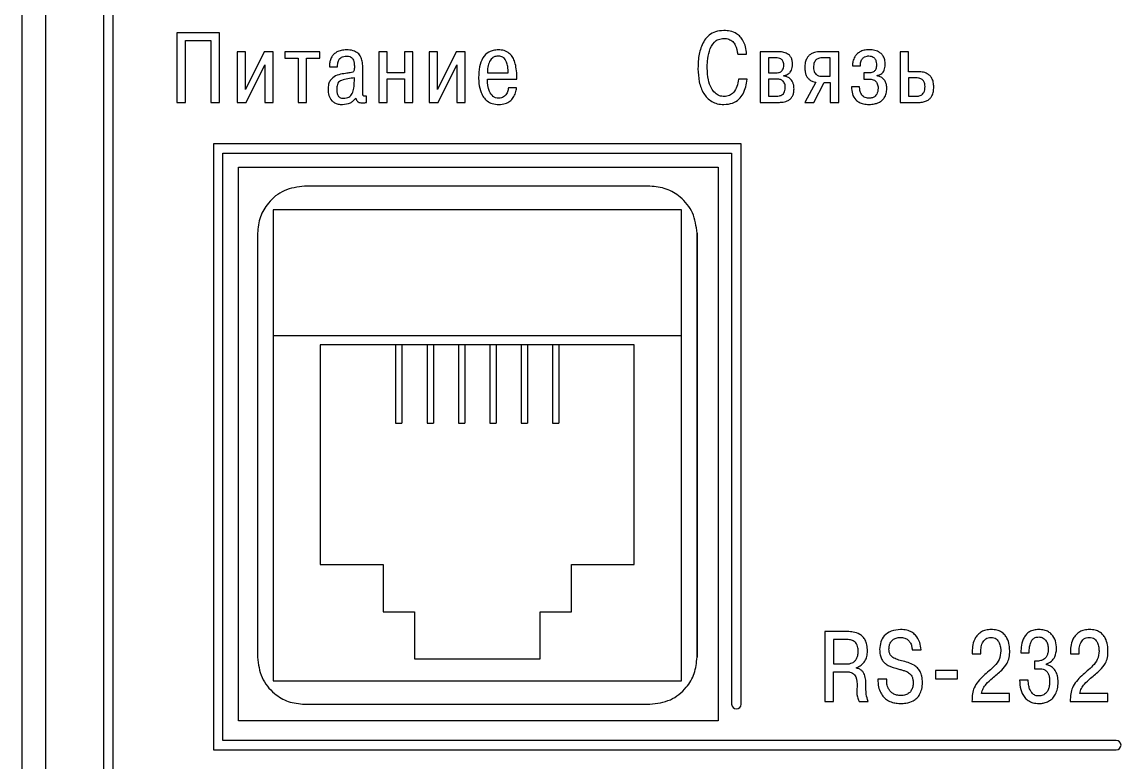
# Model space of a CAD drawing. Header units: millimetres. Extents: x 3520 to 8864, y 403 to 1747.
# Drawn here: x 7130.53 to 7165.53, y 1197.36 to 1220.93 of the extents above; entities that cross this region are included whole.
import ezdxf

# ---------------------------------------------------------------- set-up
doc = ezdxf.new("R2010")
doc.units = ezdxf.units.MM

msp = doc.modelspace()

# ---------------------------------------------------------------- linework, layer by layer
for p, q in [((7130.534, 1228.952, 1518.358), (7130.534, 1185.952, 1518.358)), ((7131.284, 1228.703, 1518.358), (7131.284, 1186.203, 1518.358)), ((7133.134, 1222.603, 1518.358), (7133.134, 1192.308, 1518.358)), ((7133.434, 1192.608, 1518.358), (7133.434, 1222.303, 1518.358)), ((7136.828, 1220.59, 1518.358), (7135.462, 1220.59, 1518.358)), ((7135.462, 1220.59, 1518.358), (7135.462, 1218.367, 1518.358)), ((7136.828, 1218.367, 1518.358), (7136.828, 1220.59, 1518.358)), ((7135.745, 1220.339, 1518.358), (7136.545, 1220.339, 1518.358)), ((7135.745, 1218.367, 1518.358), (7135.745, 1220.339, 1518.358)), ((7136.545, 1220.339, 1518.358), (7136.545, 1218.367, 1518.358)), ((7137.656, 1219.98, 1518.358), (7137.389, 1219.98, 1518.358)), ((7137.389, 1219.98, 1518.358), (7137.389, 1218.367, 1518.358)), ((7137.656, 1218.78, 1518.358), (7137.656, 1219.98, 1518.358)), ((7138.243, 1219.98, 1518.358), (7137.656, 1218.78, 1518.358)), ((7138.532, 1219.98, 1518.358), (7138.243, 1219.98, 1518.358)), ((7138.532, 1218.367, 1518.358), (7138.532, 1219.98, 1518.358)), ((7140.021, 1219.98, 1518.358), (7138.903, 1219.98, 1518.358)), ((7138.903, 1219.98, 1518.358), (7138.903, 1219.783, 1518.358)), ((7138.903, 1219.783, 1518.358), (7139.329, 1219.783, 1518.358)), ((7139.329, 1219.783, 1518.358), (7139.329, 1218.367, 1518.358)), ((7139.596, 1218.367, 1518.358), (7139.596, 1219.783, 1518.358)), ((7139.596, 1219.783, 1518.358), (7140.021, 1219.783, 1518.358)), ((7140.021, 1219.783, 1518.358), (7140.021, 1219.98, 1518.358)), ((7142.163, 1219.98, 1518.358), (7141.897, 1219.98, 1518.358)), ((7141.897, 1219.98, 1518.358), (7141.897, 1218.367, 1518.358)), ((7142.163, 1219.317, 1518.358), (7142.163, 1219.98, 1518.358)), ((7142.983, 1219.98, 1518.358), (7142.716, 1219.98, 1518.358)), ((7142.716, 1219.98, 1518.358), (7142.716, 1219.317, 1518.358)), ((7142.983, 1218.367, 1518.358), (7142.983, 1219.98, 1518.358)), ((7143.77, 1219.98, 1518.358), (7143.503, 1219.98, 1518.358)), ((7143.503, 1219.98, 1518.358), (7143.503, 1218.367, 1518.358)), ((7143.77, 1218.78, 1518.358), (7143.77, 1219.98, 1518.358)), ((7144.357, 1219.98, 1518.358), (7143.77, 1218.78, 1518.358)), ((7144.646, 1219.98, 1518.358), (7144.357, 1219.98, 1518.358)), ((7144.646, 1218.367, 1518.358), (7144.646, 1219.98, 1518.358)), ((7153.327, 1219.907, 1518.358), (7153.61, 1219.907, 1518.358)), ((7154.045, 1219.983, 1518.358), (7154.045, 1218.37, 1518.358)), ((7154.626, 1219.983, 1518.358), (7154.045, 1219.983, 1518.358)), ((7154.546, 1219.786, 1518.358), (7154.311, 1219.786, 1518.358)), ((7154.311, 1219.786, 1518.358), (7154.311, 1219.31, 1518.358)), ((7156.543, 1219.983, 1518.358), (7155.937, 1219.983, 1518.358)), ((7156.276, 1219.786, 1518.358), (7156.029, 1219.786, 1518.358)), ((7156.276, 1219.202, 1518.358), (7156.276, 1219.786, 1518.358)), ((7156.543, 1218.37, 1518.358), (7156.543, 1219.983, 1518.358)), ((7158.504, 1219.983, 1518.358), (7158.504, 1218.37, 1518.358)), ((7158.771, 1219.983, 1518.358), (7158.504, 1219.983, 1518.358)), ((7158.771, 1219.345, 1518.358), (7158.771, 1219.983, 1518.358)), ((7137.678, 1218.367, 1518.358), (7138.265, 1219.567, 1518.358)), ((7138.265, 1219.567, 1518.358), (7138.265, 1218.367, 1518.358)), ((7140.322, 1219.504, 1518.358), (7140.583, 1219.504, 1518.358)), ((7141.386, 1218.723, 1518.358), (7141.386, 1219.501, 1518.358)), ((7143.792, 1218.367, 1518.358), (7144.379, 1219.567, 1518.358)), ((7144.379, 1219.567, 1518.358), (7144.379, 1218.367, 1518.358)), ((7156.981, 1219.539, 1518.358), (7157.238, 1219.539, 1518.358)), ((7141.119, 1219.053, 1518.358), (7141.119, 1219.151, 1518.358)), ((7142.716, 1219.317, 1518.358), (7142.163, 1219.317, 1518.358)), ((7142.163, 1219.12, 1518.358), (7142.716, 1219.12, 1518.358)), ((7142.163, 1218.367, 1518.358), (7142.163, 1219.12, 1518.358)), ((7142.716, 1219.12, 1518.358), (7142.716, 1218.367, 1518.358)), ((7145.354, 1219.307, 1518.358), (7146.017, 1219.307, 1518.358)), ((7145.354, 1219.11, 1518.358), (7146.297, 1219.11, 1518.358)), ((7153.632, 1219.107, 1518.358), (7153.35, 1219.107, 1518.358)), ((7154.311, 1219.31, 1518.358), (7154.537, 1219.31, 1518.358)), ((7154.55, 1219.113, 1518.358), (7154.311, 1219.113, 1518.358)), ((7154.311, 1219.113, 1518.358), (7154.311, 1218.567, 1518.358)), ((7154.8, 1219.209, 1518.358), (7154.8, 1219.228, 1518.358)), ((7156.025, 1219.202, 1518.358), (7156.276, 1219.202, 1518.358)), ((7157.495, 1219.307, 1518.358), (7157.343, 1219.307, 1518.358)), ((7157.343, 1219.307, 1518.358), (7157.343, 1219.11, 1518.358)), ((7157.343, 1219.11, 1518.358), (7157.517, 1219.11, 1518.358)), ((7157.765, 1219.212, 1518.358), (7157.765, 1219.228, 1518.358)), ((7159.066, 1219.345, 1518.358), (7158.771, 1219.345, 1518.358)), ((7159.009, 1219.148, 1518.358), (7158.771, 1219.148, 1518.358)), ((7158.771, 1219.148, 1518.358), (7158.771, 1218.567, 1518.358)), ((7146.284, 1218.834, 1518.358), (7146.027, 1218.834, 1518.358)), ((7155.81, 1219.012, 1518.358), (7155.47, 1218.37, 1518.358)), ((7155.753, 1218.37, 1518.358), (7156.076, 1219.005, 1518.358)), ((7156.076, 1219.005, 1518.358), (7156.276, 1219.005, 1518.358)), ((7156.276, 1219.005, 1518.358), (7156.276, 1218.37, 1518.358)), ((7157.209, 1218.866, 1518.358), (7156.952, 1218.866, 1518.358)), ((7135.462, 1218.367, 1518.358), (7135.745, 1218.367, 1518.358)), ((7136.545, 1218.367, 1518.358), (7136.828, 1218.367, 1518.358)), ((7137.389, 1218.367, 1518.358), (7137.678, 1218.367, 1518.358)), ((7138.265, 1218.367, 1518.358), (7138.532, 1218.367, 1518.358)), ((7139.329, 1218.367, 1518.358), (7139.596, 1218.367, 1518.358)), ((7141.503, 1218.367, 1518.358), (7141.503, 1218.567, 1518.358)), ((7141.897, 1218.367, 1518.358), (7142.163, 1218.367, 1518.358)), ((7142.716, 1218.367, 1518.358), (7142.983, 1218.367, 1518.358)), ((7143.503, 1218.367, 1518.358), (7143.792, 1218.367, 1518.358)), ((7144.379, 1218.367, 1518.358), (7144.646, 1218.367, 1518.358)), ((7154.045, 1218.37, 1518.358), (7154.616, 1218.37, 1518.358)), ((7154.311, 1218.567, 1518.358), (7154.559, 1218.567, 1518.358)), ((7155.47, 1218.37, 1518.358), (7155.753, 1218.37, 1518.358)), ((7156.276, 1218.37, 1518.358), (7156.543, 1218.37, 1518.358)), ((7158.504, 1218.37, 1518.358), (7159.095, 1218.37, 1518.358)), ((7158.771, 1218.567, 1518.358), (7159.003, 1218.567, 1518.358)), ((7153.434, 1217.053, 1518.358), (7136.634, 1217.053, 1518.358)), ((7136.634, 1217.053, 1518.358), (7136.634, 1197.753, 1518.358)), ((7153.434, 1199.203, 1518.358), (7153.434, 1217.053, 1518.358)), ((7136.934, 1198.053, 1518.358), (7136.934, 1216.753, 1518.358)), ((7136.934, 1216.753, 1518.358), (7153.134, 1216.753, 1518.358)), ((7153.134, 1216.753, 1518.358), (7153.134, 1199.203, 1518.358)), ((7150.534, 1215.703, 1518.358), (7139.534, 1215.703, 1518.358)), ((7151.534, 1214.952, 1518.358), (7138.534, 1214.952, 1518.358)), ((7138.534, 1214.952, 1518.358), (7138.534, 1210.952, 1518.358)), ((7151.534, 1210.952, 1518.358), (7151.534, 1214.952, 1518.358)), ((7138.034, 1214.203, 1518.358), (7138.034, 1200.703, 1518.358)), ((7152.034, 1214.204, 1518.358), (7152.034, 1200.702, 1518.358)), ((7152.034, 1200.703, 1518.358), (7152.034, 1214.203, 1518.358)), ((7138.534, 1210.952, 1518.358), (7138.534, 1199.952, 1518.358)), ((7138.534, 1210.952, 1518.358), (7151.534, 1210.952, 1518.358)), ((7151.534, 1199.952, 1518.358), (7151.534, 1210.952, 1518.358)), ((7140.034, 1210.652, 1518.358), (7140.034, 1203.652, 1518.358)), ((7150.034, 1210.652, 1518.358), (7140.034, 1210.652, 1518.358)), ((7142.434, 1210.652, 1518.358), (7142.434, 1208.152, 1518.358)), ((7142.634, 1210.652, 1518.358), (7142.634, 1208.152, 1518.358)), ((7143.434, 1210.652, 1518.358), (7143.434, 1208.152, 1518.358)), ((7143.634, 1210.652, 1518.358), (7143.634, 1208.152, 1518.358)), ((7144.434, 1210.652, 1518.358), (7144.434, 1208.152, 1518.358)), ((7144.634, 1210.652, 1518.358), (7144.634, 1208.152, 1518.358)), ((7145.434, 1210.652, 1518.358), (7145.434, 1208.152, 1518.358)), ((7145.634, 1210.652, 1518.358), (7145.634, 1208.152, 1518.358)), ((7146.434, 1210.652, 1518.358), (7146.434, 1208.152, 1518.358)), ((7146.634, 1210.652, 1518.358), (7146.634, 1208.152, 1518.358)), ((7147.434, 1210.652, 1518.358), (7147.434, 1208.152, 1518.358)), ((7147.634, 1210.652, 1518.358), (7147.634, 1208.152, 1518.358)), ((7150.034, 1203.652, 1518.358), (7150.034, 1210.652, 1518.358)), ((7142.434, 1208.152, 1518.358), (7142.634, 1208.152, 1518.358)), ((7143.434, 1208.152, 1518.358), (7143.634, 1208.152, 1518.358)), ((7144.434, 1208.152, 1518.358), (7144.634, 1208.152, 1518.358)), ((7145.434, 1208.152, 1518.358), (7145.634, 1208.152, 1518.358)), ((7146.434, 1208.152, 1518.358), (7146.634, 1208.152, 1518.358)), ((7147.434, 1208.152, 1518.358), (7147.634, 1208.152, 1518.358)), ((7140.034, 1203.652, 1518.358), (7142.034, 1203.652, 1518.358)), ((7142.034, 1203.652, 1518.358), (7142.034, 1202.152, 1518.358)), ((7148.034, 1202.152, 1518.358), (7148.034, 1203.652, 1518.358)), ((7148.034, 1203.652, 1518.358), (7150.034, 1203.652, 1518.358)), ((7142.034, 1202.152, 1518.358), (7143.034, 1202.152, 1518.358)), ((7143.034, 1202.152, 1518.358), (7143.034, 1200.652, 1518.358)), ((7147.034, 1200.652, 1518.358), (7147.034, 1202.152, 1518.358)), ((7147.034, 1202.152, 1518.358), (7148.034, 1202.152, 1518.358)), ((7156.825, 1201.518, 1518.358), (7156.098, 1201.518, 1518.358)), ((7156.098, 1201.518, 1518.358), (7156.098, 1199.295, 1518.358)), ((7156.777, 1201.267, 1518.358), (7156.381, 1201.267, 1518.358)), ((7156.381, 1201.267, 1518.358), (7156.381, 1200.489, 1518.358)), ((7158.883, 1200.94, 1518.358), (7159.166, 1200.94, 1518.358)), ((7160.793, 1200.876, 1518.358), (7160.793, 1200.81, 1518.358)), ((7161.069, 1200.81, 1518.358), (7161.069, 1200.905, 1518.358)), ((7163.922, 1200.876, 1518.358), (7163.922, 1200.81, 1518.358)), ((7164.198, 1200.81, 1518.358), (7164.198, 1200.905, 1518.358)), ((7143.034, 1200.652, 1518.358), (7147.034, 1200.652, 1518.358)), ((7160.793, 1200.81, 1518.358), (7161.069, 1200.81, 1518.358)), ((7162.343, 1200.841, 1518.358), (7162.61, 1200.841, 1518.358)), ((7162.845, 1200.578, 1518.358), (7162.778, 1200.578, 1518.358)), ((7162.778, 1200.578, 1518.358), (7162.778, 1200.336, 1518.358)), ((7163.922, 1200.81, 1518.358), (7164.198, 1200.81, 1518.358)), ((7156.381, 1200.489, 1518.358), (7156.812, 1200.489, 1518.358)), ((7156.381, 1199.295, 1518.358), (7156.381, 1200.238, 1518.358)), ((7156.381, 1200.238, 1518.358), (7156.787, 1200.238, 1518.358)), ((7157.111, 1200.356, 1518.358), (7157.111, 1200.375, 1518.358)), ((7160.322, 1200.279, 1518.358), (7159.63, 1200.279, 1518.358)), ((7159.63, 1200.279, 1518.358), (7159.63, 1200.009, 1518.358)), ((7160.322, 1200.009, 1518.358), (7160.322, 1200.279, 1518.358)), ((7162.778, 1200.336, 1518.358), (7162.937, 1200.336, 1518.358)), ((7163.156, 1200.463, 1518.358), (7163.156, 1200.489, 1518.358)), ((7138.534, 1199.952, 1518.358), (7151.534, 1199.952, 1518.358)), ((7158.074, 1200, 1518.358), (7157.791, 1200, 1518.358)), ((7159.63, 1200.009, 1518.358), (7160.322, 1200.009, 1518.358)), ((7162.575, 1199.971, 1518.358), (7162.302, 1199.971, 1518.358)), ((7161.984, 1199.546, 1518.358), (7161.092, 1199.546, 1518.358)), ((7161.984, 1199.295, 1518.358), (7161.984, 1199.546, 1518.358)), ((7165.113, 1199.546, 1518.358), (7164.221, 1199.546, 1518.358)), ((7165.113, 1199.295, 1518.358), (7165.113, 1199.546, 1518.358)), ((7139.534, 1199.203, 1518.358), (7150.534, 1199.203, 1518.358)), ((7156.098, 1199.295, 1518.358), (7156.381, 1199.295, 1518.358)), ((7157.193, 1199.295, 1518.358), (7157.479, 1199.295, 1518.358)), ((7160.787, 1199.295, 1518.358), (7161.984, 1199.295, 1518.358)), ((7163.916, 1199.295, 1518.358), (7165.113, 1199.295, 1518.358)), ((7136.634, 1197.753, 1518.358), (7165.384, 1197.753, 1518.358)), ((7165.384, 1198.053, 1518.358), (7136.934, 1198.053, 1518.358))]:
    msp.add_line(p, q)
at = {"ltscale": 5}
for p, q in [((7137.427, 1216.306, 1518.358), (7152.703, 1216.306, 1518.358)), ((7137.427, 1198.676, 1518.358), (7137.427, 1216.306, 1518.358)), ((7152.703, 1216.306, 1518.358), (7152.703, 1198.676, 1518.358)), ((7152.703, 1198.676, 1518.358), (7137.427, 1198.676, 1518.358))]:
    msp.add_line(p, q, dxfattribs=at)
for centre, start, end in [((7153.284, 1199.203, 1518.358), 180, 0), ((7165.384, 1197.903, 1518.358), 270, 90)]:
    msp.add_arc(centre, 0.15, start, end)
for points, knots in [([(7152.883, 1220.66, 1518.358), (7152.793, 1220.653, 1518.358), (7152.626, 1220.64, 1518.358), (7152.413, 1220.52, 1518.358), (7152.265, 1220.353, 1518.358), (7152.137, 1220.097, 1518.358), (7152.07, 1219.787, 1518.358), (7152.063, 1219.546, 1518.358), (7152.061, 1219.444, 1518.358)], [0, 0, 0, 0, 0.1616894, 0.3001295, 0.4313821, 0.5624995, 0.8143072, 1, 1, 1, 1]), ([(7153.61, 1219.907, 1518.358), (7153.601, 1219.986, 1518.358), (7153.586, 1220.13, 1518.358), (7153.515, 1220.318, 1518.358), (7153.417, 1220.46, 1518.358), (7153.278, 1220.574, 1518.358), (7153.095, 1220.648, 1518.358), (7152.952, 1220.656, 1518.358), (7152.883, 1220.66, 1518.358)], [0, 0, 0, 0, 0.201892, 0.3676723, 0.5089956, 0.6362604, 0.8231699, 1, 1, 1, 1]), ([(7152.356, 1219.456, 1518.358), (7152.358, 1219.533, 1518.358), (7152.362, 1219.718, 1518.358), (7152.412, 1220.007, 1518.358), (7152.53, 1220.259, 1518.358), (7152.713, 1220.392, 1518.358), (7152.824, 1220.403, 1518.358), (7152.883, 1220.409, 1518.358)], [0, 0, 0, 0, 0.191093, 0.459442, 0.726748, 0.856352, 1, 1, 1, 1]), ([(7152.883, 1220.409, 1518.358), (7152.94, 1220.404, 1518.358), (7153.044, 1220.396, 1518.358), (7153.173, 1220.312, 1518.358), (7153.288, 1220.154, 1518.358), (7153.311, 1220.008, 1518.358), (7153.327, 1219.907, 1518.358)], [0, 0, 0, 0, 0.226397, 0.416233, 0.596295, 1, 1, 1, 1]), ([(7140.872, 1220.044, 1518.358), (7140.813, 1220.041, 1518.358), (7140.707, 1220.035, 1518.358), (7140.568, 1219.985, 1518.358), (7140.467, 1219.91, 1518.358), (7140.392, 1219.814, 1518.358), (7140.346, 1219.703, 1518.358), (7140.325, 1219.596, 1518.358), (7140.323, 1219.531, 1518.358), (7140.322, 1219.504, 1518.358)], [0, 0, 0, 0, 0.200312, 0.362557, 0.501001, 0.625856, 0.777519, 0.9074, 1, 1, 1, 1]), ([(7140.583, 1219.504, 1518.358), (7140.583, 1219.537, 1518.358), (7140.584, 1219.61, 1518.358), (7140.611, 1219.701, 1518.358), (7140.658, 1219.77, 1518.358), (7140.712, 1219.813, 1518.358), (7140.785, 1219.842, 1518.358), (7140.841, 1219.845, 1518.358), (7140.872, 1219.847, 1518.358)], [0, 0, 0, 0, 0.193537, 0.424153, 0.545573, 0.674676, 0.821507, 1, 1, 1, 1]), ([(7141.386, 1219.501, 1518.358), (7141.383, 1219.562, 1518.358), (7141.379, 1219.674, 1518.358), (7141.328, 1219.827, 1518.358), (7141.231, 1219.952, 1518.358), (7141.07, 1220.033, 1518.358), (7140.942, 1220.04, 1518.358), (7140.872, 1220.044, 1518.358)], [0, 0, 0, 0, 0.212579, 0.392468, 0.555189, 0.755526, 1, 1, 1, 1]), ([(7140.872, 1219.847, 1518.358), (7140.894, 1219.846, 1518.358), (7140.938, 1219.844, 1518.358), (7141.005, 1219.822, 1518.358), (7141.059, 1219.775, 1518.358), (7141.095, 1219.705, 1518.358), (7141.116, 1219.615, 1518.358), (7141.118, 1219.546, 1518.358), (7141.119, 1219.507, 1518.358)], [0, 0, 0, 0, 0.137736, 0.276834, 0.427624, 0.572319, 0.757887, 1, 1, 1, 1]), ([(7145.706, 1220.044, 1518.358), (7145.651, 1220.041, 1518.358), (7145.547, 1220.035, 1518.358), (7145.363, 1219.966, 1518.358), (7145.187, 1219.788, 1518.358), (7145.088, 1219.494, 1518.358), (7145.079, 1219.281, 1518.358), (7145.074, 1219.167, 1518.358)], [0, 0, 0, 0, 0.135128, 0.25413, 0.47651, 0.720789, 1, 1, 1, 1]), ([(7145.706, 1219.847, 1518.358), (7145.669, 1219.844, 1518.358), (7145.6, 1219.838, 1518.358), (7145.484, 1219.771, 1518.358), (7145.397, 1219.634, 1518.358), (7145.358, 1219.465, 1518.358), (7145.355, 1219.355, 1518.358), (7145.354, 1219.307, 1518.358)], [0, 0, 0, 0, 0.152099, 0.28542, 0.543107, 0.799065, 1, 1, 1, 1]), ([(7146.293, 1219.25, 1518.358), (7146.287, 1219.333, 1518.358), (7146.276, 1219.482, 1518.358), (7146.225, 1219.679, 1518.358), (7146.152, 1219.829, 1518.358), (7146.046, 1219.951, 1518.358), (7145.891, 1220.033, 1518.358), (7145.767, 1220.04, 1518.358), (7145.706, 1220.044, 1518.358)], [0, 0, 0, 0, 0.223818, 0.402584, 0.546738, 0.667647, 0.83556, 1, 1, 1, 1]), ([(7146.017, 1219.307, 1518.358), (7146.015, 1219.375, 1518.358), (7146.01, 1219.493, 1518.358), (7145.975, 1219.638, 1518.358), (7145.927, 1219.732, 1518.358), (7145.876, 1219.791, 1518.358), (7145.818, 1219.828, 1518.358), (7145.759, 1219.845, 1518.358), (7145.723, 1219.846, 1518.358), (7145.706, 1219.847, 1518.358)], [0, 0, 0, 0, 0.292969, 0.508276, 0.636805, 0.740345, 0.842333, 0.928755, 1, 1, 1, 1]), ([(7154.794, 1219.558, 1518.358), (7154.793, 1219.582, 1518.358), (7154.791, 1219.626, 1518.358), (7154.771, 1219.683, 1518.358), (7154.742, 1219.726, 1518.358), (7154.694, 1219.763, 1518.358), (7154.626, 1219.784, 1518.358), (7154.572, 1219.786, 1518.358), (7154.546, 1219.786, 1518.358)], [0, 0, 0, 0, 0.186292, 0.336686, 0.464683, 0.581634, 0.802769, 1, 1, 1, 1]), ([(7155.073, 1219.586, 1518.358), (7155.071, 1219.627, 1518.358), (7155.067, 1219.702, 1518.358), (7155.031, 1219.801, 1518.358), (7154.976, 1219.874, 1518.358), (7154.888, 1219.939, 1518.358), (7154.767, 1219.978, 1518.358), (7154.671, 1219.982, 1518.358), (7154.626, 1219.983, 1518.358)], [0, 0, 0, 0, 0.179551, 0.326971, 0.455496, 0.575267, 0.802732, 1, 1, 1, 1]), ([(7155.937, 1219.983, 1518.358), (7155.913, 1219.983, 1518.358), (7155.857, 1219.981, 1518.358), (7155.763, 1219.963, 1518.358), (7155.666, 1219.921, 1518.358), (7155.581, 1219.853, 1518.358), (7155.515, 1219.759, 1518.358), (7155.471, 1219.629, 1518.358), (7155.466, 1219.53, 1518.358), (7155.464, 1219.475, 1518.358)], [0, 0, 0, 0, 0.087873, 0.2134046, 0.3617126, 0.4856238, 0.6254322, 0.7920618, 1, 1, 1, 1]), ([(7156.029, 1219.786, 1518.358), (7155.996, 1219.786, 1518.358), (7155.924, 1219.784, 1518.358), (7155.84, 1219.747, 1518.358), (7155.79, 1219.691, 1518.358), (7155.763, 1219.637, 1518.358), (7155.746, 1219.566, 1518.358), (7155.744, 1219.514, 1518.358), (7155.743, 1219.485, 1518.358)], [0, 0, 0, 0, 0.207124, 0.444103, 0.550099, 0.672074, 0.81899, 1, 1, 1, 1]), ([(7157.517, 1220.047, 1518.358), (7157.461, 1220.044, 1518.358), (7157.358, 1220.039, 1518.358), (7157.222, 1219.988, 1518.358), (7157.122, 1219.914, 1518.358), (7157.042, 1219.81, 1518.358), (7156.991, 1219.682, 1518.358), (7156.984, 1219.584, 1518.358), (7156.981, 1219.539, 1518.358)], [0, 0, 0, 0, 0.2025911, 0.3693839, 0.5140741, 0.646455, 0.8375155, 1, 1, 1, 1]), ([(7157.238, 1219.539, 1518.358), (7157.238, 1219.568, 1518.358), (7157.239, 1219.622, 1518.358), (7157.257, 1219.694, 1518.358), (7157.286, 1219.75, 1518.358), (7157.323, 1219.79, 1518.358), (7157.375, 1219.825, 1518.358), (7157.437, 1219.846, 1518.358), (7157.485, 1219.849, 1518.358), (7157.505, 1219.85, 1518.358)], [0, 0, 0, 0, 0.1891561, 0.3436456, 0.4737381, 0.5881023, 0.6923938, 0.8717872, 1, 1, 1, 1]), ([(7157.505, 1219.85, 1518.358), (7157.53, 1219.848, 1518.358), (7157.577, 1219.846, 1518.358), (7157.639, 1219.819, 1518.358), (7157.683, 1219.781, 1518.358), (7157.721, 1219.721, 1518.358), (7157.743, 1219.644, 1518.358), (7157.745, 1219.584, 1518.358), (7157.746, 1219.558, 1518.358)], [0, 0, 0, 0, 0.1778628, 0.3250602, 0.4562667, 0.5809497, 0.8157055, 1, 1, 1, 1]), ([(7158.026, 1219.577, 1518.358), (7158.023, 1219.627, 1518.358), (7158.018, 1219.718, 1518.358), (7157.97, 1219.838, 1518.358), (7157.901, 1219.924, 1518.358), (7157.795, 1219.998, 1518.358), (7157.663, 1220.04, 1518.358), (7157.561, 1220.045, 1518.358), (7157.517, 1220.047, 1518.358)], [0, 0, 0, 0, 0.190659, 0.346638, 0.482545, 0.60816, 0.835291, 1, 1, 1, 1]), ([(7141.119, 1219.507, 1518.358), (7141.119, 1219.485, 1518.358), (7141.119, 1219.446, 1518.358), (7141.115, 1219.396, 1518.358), (7141.099, 1219.356, 1518.358), (7141.054, 1219.324, 1518.358), (7140.964, 1219.309, 1518.358), (7140.888, 1219.298, 1518.358), (7140.84, 1219.291, 1518.358)], [0, 0, 0, 0, 0.158398, 0.273733, 0.361356, 0.448866, 0.654264, 1, 1, 1, 1]), ([(7152.061, 1219.444, 1518.358), (7152.068, 1219.303, 1518.358), (7152.082, 1219.031, 1518.358), (7152.217, 1218.654, 1518.358), (7152.442, 1218.415, 1518.358), (7152.683, 1218.316, 1518.358), (7152.818, 1218.308, 1518.358), (7152.889, 1218.303, 1518.358)], [0, 0, 0, 0, 0.266704, 0.514466, 0.744525, 0.865173, 1, 1, 1, 1]), ([(7152.899, 1218.555, 1518.358), (7152.847, 1218.56, 1518.358), (7152.739, 1218.572, 1518.358), (7152.591, 1218.671, 1518.358), (7152.463, 1218.845, 1518.358), (7152.371, 1219.116, 1518.358), (7152.361, 1219.334, 1518.358), (7152.356, 1219.456, 1518.358)], [0, 0, 0, 0, 0.133846, 0.276364, 0.441656, 0.684739, 1, 1, 1, 1]), ([(7154.537, 1219.31, 1518.358), (7154.567, 1219.312, 1518.358), (7154.631, 1219.314, 1518.358), (7154.711, 1219.349, 1518.358), (7154.762, 1219.408, 1518.358), (7154.79, 1219.476, 1518.358), (7154.792, 1219.529, 1518.358), (7154.794, 1219.558, 1518.358)], [0, 0, 0, 0, 0.2202963, 0.4707378, 0.6159752, 0.7858949, 1, 1, 1, 1]), ([(7154.8, 1219.228, 1518.358), (7154.823, 1219.232, 1518.358), (7154.87, 1219.24, 1518.358), (7154.939, 1219.273, 1518.358), (7154.999, 1219.326, 1518.358), (7155.042, 1219.397, 1518.358), (7155.069, 1219.485, 1518.358), (7155.072, 1219.55, 1518.358), (7155.073, 1219.586, 1518.358)], [0, 0, 0, 0, 0.135566, 0.287289, 0.455244, 0.605865, 0.783379, 1, 1, 1, 1]), ([(7155.464, 1219.475, 1518.358), (7155.466, 1219.429, 1518.358), (7155.469, 1219.345, 1518.358), (7155.504, 1219.234, 1518.358), (7155.555, 1219.149, 1518.358), (7155.626, 1219.08, 1518.358), (7155.712, 1219.032, 1518.358), (7155.78, 1219.018, 1518.358), (7155.81, 1219.012, 1518.358)], [0, 0, 0, 0, 0.216499, 0.393797, 0.54387, 0.675844, 0.856247, 1, 1, 1, 1]), ([(7155.743, 1219.485, 1518.358), (7155.744, 1219.454, 1518.358), (7155.747, 1219.399, 1518.358), (7155.772, 1219.326, 1518.358), (7155.811, 1219.273, 1518.358), (7155.868, 1219.231, 1518.358), (7155.941, 1219.206, 1518.358), (7155.998, 1219.203, 1518.358), (7156.025, 1219.202, 1518.358)], [0, 0, 0, 0, 0.200459, 0.362387, 0.500658, 0.627713, 0.819264, 1, 1, 1, 1]), ([(7157.746, 1219.558, 1518.358), (7157.745, 1219.534, 1518.358), (7157.743, 1219.491, 1518.358), (7157.727, 1219.433, 1518.358), (7157.703, 1219.388, 1518.358), (7157.672, 1219.355, 1518.358), (7157.626, 1219.326, 1518.358), (7157.565, 1219.309, 1518.358), (7157.518, 1219.308, 1518.358), (7157.495, 1219.307, 1518.358)], [0, 0, 0, 0, 0.1747852, 0.3181857, 0.4395747, 0.547596, 0.6486529, 0.8357525, 1, 1, 1, 1]), ([(7157.765, 1219.228, 1518.358), (7157.799, 1219.236, 1518.358), (7157.872, 1219.253, 1518.358), (7157.951, 1219.32, 1518.358), (7157.997, 1219.399, 1518.358), (7158.021, 1219.482, 1518.358), (7158.024, 1219.543, 1518.358), (7158.026, 1219.577, 1518.358)], [0, 0, 0, 0, 0.21795, 0.465665, 0.616123, 0.790768, 1, 1, 1, 1]), ([(7140.84, 1219.291, 1518.358), (7140.768, 1219.281, 1518.358), (7140.624, 1219.261, 1518.358), (7140.449, 1219.185, 1518.358), (7140.344, 1219.068, 1518.358), (7140.289, 1218.94, 1518.358), (7140.284, 1218.843, 1518.358), (7140.281, 1218.789, 1518.358)], [0, 0, 0, 0, 0.259164, 0.517326, 0.65566, 0.810429, 1, 1, 1, 1]), ([(7141.119, 1219.151, 1518.358), (7140.98, 1219.136, 1518.358), (7140.816, 1219.118, 1518.358), (7140.643, 1219.041, 1518.358), (7140.59, 1218.98, 1518.358), (7140.561, 1218.891, 1518.358), (7140.558, 1218.822, 1518.358), (7140.557, 1218.783, 1518.358)], [0, 0, 0, 0, 0.5431059, 0.639081, 0.7335425, 0.847017, 1, 1, 1, 1]), ([(7145.074, 1219.167, 1518.358), (7145.076, 1219.102, 1518.358), (7145.082, 1218.936, 1518.358), (7145.133, 1218.719, 1518.358), (7145.231, 1218.533, 1518.358), (7145.349, 1218.408, 1518.358), (7145.518, 1218.318, 1518.358), (7145.65, 1218.308, 1518.358), (7145.722, 1218.303, 1518.358)], [0, 0, 0, 0, 0.1616772, 0.4073386, 0.5405338, 0.677205, 0.8248522, 1, 1, 1, 1]), ([(7145.716, 1218.501, 1518.358), (7145.682, 1218.504, 1518.358), (7145.618, 1218.51, 1518.358), (7145.506, 1218.577, 1518.358), (7145.377, 1218.776, 1518.358), (7145.363, 1218.975, 1518.358), (7145.354, 1219.11, 1518.358)], [0, 0, 0, 0, 0.126933, 0.244884, 0.489823, 1, 1, 1, 1]), ([(7146.297, 1219.11, 1518.358), (7146.297, 1219.136, 1518.358), (7146.297, 1219.183, 1518.358), (7146.295, 1219.229, 1518.358), (7146.293, 1219.25, 1518.358)], [0, 0, 0, 0, 0.559127, 1, 1, 1, 1]), ([(7152.889, 1218.303, 1518.358), (7152.984, 1218.311, 1518.358), (7153.158, 1218.325, 1518.358), (7153.372, 1218.46, 1518.358), (7153.563, 1218.713, 1518.358), (7153.604, 1218.947, 1518.358), (7153.632, 1219.107, 1518.358)], [0, 0, 0, 0, 0.231501, 0.424643, 0.605604, 1, 1, 1, 1]), ([(7153.35, 1219.107, 1518.358), (7153.339, 1219.028, 1518.358), (7153.319, 1218.877, 1518.358), (7153.213, 1218.695, 1518.358), (7153.065, 1218.575, 1518.358), (7152.955, 1218.562, 1518.358), (7152.899, 1218.555, 1518.358)], [0, 0, 0, 0, 0.3017601, 0.5812775, 0.7875924, 1, 1, 1, 1]), ([(7154.842, 1218.84, 1518.358), (7154.84, 1218.869, 1518.358), (7154.838, 1218.922, 1518.358), (7154.815, 1218.991, 1518.358), (7154.78, 1219.042, 1518.358), (7154.723, 1219.086, 1518.358), (7154.643, 1219.111, 1518.358), (7154.58, 1219.113, 1518.358), (7154.55, 1219.113, 1518.358)], [0, 0, 0, 0, 0.188753, 0.340406, 0.468623, 0.585076, 0.804464, 1, 1, 1, 1]), ([(7155.121, 1218.802, 1518.358), (7155.119, 1218.841, 1518.358), (7155.116, 1218.911, 1518.358), (7155.086, 1219.006, 1518.358), (7155.042, 1219.08, 1518.358), (7154.979, 1219.143, 1518.358), (7154.897, 1219.19, 1518.358), (7154.831, 1219.203, 1518.358), (7154.8, 1219.209, 1518.358)], [0, 0, 0, 0, 0.201479, 0.370213, 0.516524, 0.648495, 0.836325, 1, 1, 1, 1]), ([(7157.517, 1219.11, 1518.358), (7157.537, 1219.11, 1518.358), (7157.581, 1219.108, 1518.358), (7157.649, 1219.093, 1518.358), (7157.707, 1219.06, 1518.358), (7157.749, 1219.014, 1518.358), (7157.776, 1218.963, 1518.358), (7157.794, 1218.897, 1518.358), (7157.796, 1218.848, 1518.358), (7157.797, 1218.821, 1518.358)], [0, 0, 0, 0, 0.1299025, 0.2832011, 0.4502009, 0.5585539, 0.6807729, 0.8249631, 1, 1, 1, 1]), ([(7158.076, 1218.802, 1518.358), (7158.074, 1218.847, 1518.358), (7158.069, 1218.93, 1518.358), (7158.027, 1219.041, 1518.358), (7157.962, 1219.129, 1518.358), (7157.873, 1219.193, 1518.358), (7157.801, 1219.205, 1518.358), (7157.765, 1219.212, 1518.358)], [0, 0, 0, 0, 0.235792, 0.437604, 0.616708, 0.811501, 1, 1, 1, 1]), ([(7159.292, 1218.872, 1518.358), (7159.29, 1218.903, 1518.358), (7159.288, 1218.958, 1518.358), (7159.262, 1219.03, 1518.358), (7159.224, 1219.081, 1518.358), (7159.166, 1219.125, 1518.358), (7159.091, 1219.147, 1518.358), (7159.034, 1219.148, 1518.358), (7159.009, 1219.148, 1518.358)], [0, 0, 0, 0, 0.202224, 0.363191, 0.498392, 0.619801, 0.837345, 1, 1, 1, 1]), ([(7159.571, 1218.853, 1518.358), (7159.569, 1218.907, 1518.358), (7159.564, 1219.005, 1518.358), (7159.518, 1219.133, 1518.358), (7159.45, 1219.225, 1518.358), (7159.345, 1219.302, 1518.358), (7159.212, 1219.342, 1518.358), (7159.11, 1219.344, 1518.358), (7159.066, 1219.345, 1518.358)], [0, 0, 0, 0, 0.201256, 0.362063, 0.497795, 0.620105, 0.838844, 1, 1, 1, 1]), ([(7140.281, 1218.789, 1518.358), (7140.285, 1218.723, 1518.358), (7140.293, 1218.592, 1518.358), (7140.375, 1218.439, 1518.358), (7140.488, 1218.354, 1518.358), (7140.605, 1218.31, 1518.358), (7140.693, 1218.306, 1518.358), (7140.741, 1218.303, 1518.358)], [0, 0, 0, 0, 0.261124, 0.514227, 0.653753, 0.811119, 1, 1, 1, 1]), ([(7140.557, 1218.783, 1518.358), (7140.558, 1218.754, 1518.358), (7140.559, 1218.693, 1518.358), (7140.579, 1218.617, 1518.358), (7140.614, 1218.561, 1518.358), (7140.654, 1218.527, 1518.358), (7140.709, 1218.504, 1518.358), (7140.75, 1218.502, 1518.358), (7140.773, 1218.501, 1518.358)], [0, 0, 0, 0, 0.214481, 0.451005, 0.570289, 0.694008, 0.832468, 1, 1, 1, 1]), ([(7140.773, 1218.501, 1518.358), (7140.805, 1218.502, 1518.358), (7140.864, 1218.505, 1518.358), (7140.944, 1218.536, 1518.358), (7141.007, 1218.585, 1518.358), (7141.072, 1218.679, 1518.358), (7141.114, 1218.841, 1518.358), (7141.117, 1218.977, 1518.358), (7141.119, 1219.053, 1518.358)], [0, 0, 0, 0, 0.1276387, 0.2379771, 0.3413572, 0.4476785, 0.6935712, 1, 1, 1, 1]), ([(7141.462, 1218.564, 1518.358), (7141.449, 1218.564, 1518.358), (7141.43, 1218.564, 1518.358), (7141.409, 1218.576, 1518.358), (7141.398, 1218.592, 1518.358), (7141.391, 1218.616, 1518.358), (7141.386, 1218.66, 1518.358), (7141.386, 1218.697, 1518.358), (7141.386, 1218.723, 1518.358)], [0, 0, 0, 0, 0.189772, 0.26503, 0.345488, 0.4626, 0.624987, 1, 1, 1, 1]), ([(7146.027, 1218.834, 1518.358), (7146.02, 1218.791, 1518.358), (7146.005, 1218.702, 1518.358), (7145.944, 1218.602, 1518.358), (7145.871, 1218.54, 1518.358), (7145.798, 1218.506, 1518.358), (7145.744, 1218.503, 1518.358), (7145.716, 1218.501, 1518.358)], [0, 0, 0, 0, 0.260404, 0.532633, 0.677781, 0.830099, 1, 1, 1, 1]), ([(7145.722, 1218.303, 1518.358), (7145.79, 1218.308, 1518.358), (7145.915, 1218.317, 1518.358), (7146.075, 1218.4, 1518.358), (7146.189, 1218.523, 1518.358), (7146.26, 1218.672, 1518.358), (7146.276, 1218.781, 1518.358), (7146.284, 1218.834, 1518.358)], [0, 0, 0, 0, 0.237465, 0.434827, 0.613822, 0.8142, 1, 1, 1, 1]), ([(7154.559, 1218.567, 1518.358), (7154.591, 1218.569, 1518.358), (7154.661, 1218.572, 1518.358), (7154.748, 1218.61, 1518.358), (7154.806, 1218.674, 1518.358), (7154.837, 1218.75, 1518.358), (7154.84, 1218.808, 1518.358), (7154.842, 1218.84, 1518.358)], [0, 0, 0, 0, 0.214378, 0.465611, 0.612157, 0.783639, 1, 1, 1, 1]), ([(7154.616, 1218.37, 1518.358), (7154.668, 1218.372, 1518.358), (7154.779, 1218.375, 1518.358), (7154.916, 1218.415, 1518.358), (7155.015, 1218.486, 1518.358), (7155.075, 1218.566, 1518.358), (7155.115, 1218.675, 1518.358), (7155.119, 1218.757, 1518.358), (7155.121, 1218.802, 1518.358)], [0, 0, 0, 0, 0.206126, 0.433991, 0.551817, 0.677775, 0.822645, 1, 1, 1, 1]), ([(7156.952, 1218.866, 1518.358), (7156.956, 1218.791, 1518.358), (7156.963, 1218.641, 1518.358), (7157.059, 1218.464, 1518.358), (7157.194, 1218.365, 1518.358), (7157.339, 1218.314, 1518.358), (7157.448, 1218.309, 1518.358), (7157.508, 1218.306, 1518.358)], [0, 0, 0, 0, 0.2484443, 0.4960443, 0.6368586, 0.7999318, 1, 1, 1, 1]), ([(7157.508, 1218.504, 1518.358), (7157.48, 1218.505, 1518.358), (7157.427, 1218.508, 1518.358), (7157.356, 1218.537, 1518.358), (7157.302, 1218.579, 1518.358), (7157.25, 1218.648, 1518.358), (7157.214, 1218.746, 1518.358), (7157.211, 1218.827, 1518.358), (7157.209, 1218.866, 1518.358)], [0, 0, 0, 0, 0.15963, 0.296831, 0.422283, 0.543452, 0.781242, 1, 1, 1, 1]), ([(7157.797, 1218.821, 1518.358), (7157.795, 1218.786, 1518.358), (7157.792, 1218.721, 1518.358), (7157.759, 1218.632, 1518.358), (7157.702, 1218.56, 1518.358), (7157.614, 1218.511, 1518.358), (7157.545, 1218.506, 1518.358), (7157.508, 1218.504, 1518.358)], [0, 0, 0, 0, 0.216053, 0.402816, 0.573085, 0.774082, 1, 1, 1, 1]), ([(7157.508, 1218.306, 1518.358), (7157.566, 1218.309, 1518.358), (7157.673, 1218.314, 1518.358), (7157.814, 1218.358, 1518.358), (7157.921, 1218.425, 1518.358), (7158.009, 1218.523, 1518.358), (7158.066, 1218.652, 1518.358), (7158.073, 1218.754, 1518.358), (7158.076, 1218.802, 1518.358)], [0, 0, 0, 0, 0.205236, 0.373138, 0.515846, 0.643832, 0.829543, 1, 1, 1, 1]), ([(7159.003, 1218.567, 1518.358), (7159.039, 1218.569, 1518.358), (7159.114, 1218.572, 1518.358), (7159.206, 1218.618, 1518.358), (7159.26, 1218.691, 1518.358), (7159.288, 1218.774, 1518.358), (7159.29, 1218.837, 1518.358), (7159.292, 1218.872, 1518.358)], [0, 0, 0, 0, 0.225448, 0.465388, 0.608102, 0.780287, 1, 1, 1, 1]), ([(7159.095, 1218.37, 1518.358), (7159.147, 1218.373, 1518.358), (7159.24, 1218.378, 1518.358), (7159.364, 1218.424, 1518.358), (7159.453, 1218.492, 1518.358), (7159.523, 1218.59, 1518.358), (7159.565, 1218.714, 1518.358), (7159.569, 1218.808, 1518.358), (7159.571, 1218.853, 1518.358)], [0, 0, 0, 0, 0.20029, 0.362977, 0.50329, 0.632872, 0.825879, 1, 1, 1, 1]), ([(7140.741, 1218.303, 1518.358), (7140.828, 1218.313, 1518.358), (7140.951, 1218.327, 1518.358), (7141.086, 1218.417, 1518.358), (7141.135, 1218.474, 1518.358), (7141.161, 1218.504, 1518.358)], [0, 0, 0, 0, 0.532679, 0.755936, 1, 1, 1, 1]), ([(7141.161, 1218.504, 1518.358), (7141.168, 1218.482, 1518.358), (7141.181, 1218.442, 1518.358), (7141.221, 1218.397, 1518.358), (7141.285, 1218.359, 1518.358), (7141.341, 1218.356, 1518.358), (7141.38, 1218.354, 1518.358)], [0, 0, 0, 0, 0.236425, 0.431856, 0.609493, 1, 1, 1, 1]), ([(7141.38, 1218.354, 1518.358), (7141.405, 1218.355, 1518.358), (7141.446, 1218.356, 1518.358), (7141.487, 1218.364, 1518.358), (7141.503, 1218.367, 1518.358)], [0, 0, 0, 0, 0.599375, 1, 1, 1, 1]), ([(7141.503, 1218.567, 1518.358), (7141.496, 1218.566, 1518.358), (7141.482, 1218.564, 1518.358), (7141.468, 1218.564, 1518.358), (7141.462, 1218.564, 1518.358)], [0, 0, 0, 0, 0.564243, 1, 1, 1, 1]), ([(7139.534, 1215.703, 1518.358), (7139.311, 1215.674, 1518.358), (7138.871, 1215.617, 1518.358), (7138.383, 1215.217, 1518.358), (7138.087, 1214.727, 1518.358), (7138.052, 1214.38, 1518.358), (7138.034, 1214.203, 1518.358)], [0, 0, 0, 0, 0.283703, 0.557918, 0.775029, 1, 1, 1, 1]), ([(7152.034, 1214.203, 1518.358), (7152.005, 1214.427, 1518.358), (7151.948, 1214.866, 1518.358), (7151.548, 1215.354, 1518.358), (7151.058, 1215.65, 1518.358), (7150.711, 1215.685, 1518.358), (7150.534, 1215.703, 1518.358)], [0, 0, 0, 0, 0.283702, 0.557916, 0.77503, 1, 1, 1, 1]), ([(7158.515, 1201.584, 1518.358), (7158.413, 1201.576, 1518.358), (7158.22, 1201.56, 1518.358), (7157.993, 1201.405, 1518.358), (7157.866, 1201.186, 1518.358), (7157.855, 1201.029, 1518.358), (7157.848, 1200.946, 1518.358)], [0, 0, 0, 0, 0.291342, 0.551837, 0.761021, 1, 1, 1, 1]), ([(7159.166, 1200.94, 1518.358), (7159.157, 1201.019, 1518.358), (7159.137, 1201.187, 1518.358), (7159.023, 1201.384, 1518.358), (7158.869, 1201.507, 1518.358), (7158.706, 1201.573, 1518.358), (7158.582, 1201.58, 1518.358), (7158.515, 1201.584, 1518.358)], [0, 0, 0, 0, 0.233598, 0.49249, 0.639596, 0.804233, 1, 1, 1, 1]), ([(7161.399, 1201.584, 1518.358), (7161.341, 1201.581, 1518.358), (7161.234, 1201.575, 1518.358), (7161.09, 1201.518, 1518.358), (7160.98, 1201.434, 1518.358), (7160.877, 1201.298, 1518.358), (7160.806, 1201.107, 1518.358), (7160.797, 1200.95, 1518.358), (7160.793, 1200.876, 1518.358)], [0, 0, 0, 0, 0.165229, 0.305733, 0.43276, 0.554228, 0.789449, 1, 1, 1, 1]), ([(7161.99, 1200.911, 1518.358), (7161.987, 1200.971, 1518.358), (7161.981, 1201.108, 1518.358), (7161.926, 1201.284, 1518.358), (7161.832, 1201.423, 1518.358), (7161.724, 1201.512, 1518.358), (7161.575, 1201.574, 1518.358), (7161.462, 1201.581, 1518.358), (7161.399, 1201.584, 1518.358)], [0, 0, 0, 0, 0.175524, 0.407229, 0.532733, 0.666386, 0.817396, 1, 1, 1, 1]), ([(7162.918, 1201.584, 1518.358), (7162.863, 1201.581, 1518.358), (7162.761, 1201.575, 1518.358), (7162.624, 1201.52, 1518.358), (7162.52, 1201.436, 1518.358), (7162.42, 1201.296, 1518.358), (7162.353, 1201.092, 1518.358), (7162.346, 1200.924, 1518.358), (7162.343, 1200.841, 1518.358)], [0, 0, 0, 0, 0.154571, 0.286942, 0.408357, 0.526999, 0.766808, 1, 1, 1, 1]), ([(7163.483, 1200.975, 1518.358), (7163.477, 1201.058, 1518.358), (7163.465, 1201.222, 1518.358), (7163.359, 1201.412, 1518.358), (7163.221, 1201.519, 1518.358), (7163.08, 1201.575, 1518.358), (7162.975, 1201.581, 1518.358), (7162.918, 1201.584, 1518.358)], [0, 0, 0, 0, 0.264577, 0.523865, 0.664679, 0.819359, 1, 1, 1, 1]), ([(7164.529, 1201.584, 1518.358), (7164.47, 1201.581, 1518.358), (7164.363, 1201.575, 1518.358), (7164.219, 1201.518, 1518.358), (7164.109, 1201.434, 1518.358), (7164.006, 1201.298, 1518.358), (7163.935, 1201.107, 1518.358), (7163.926, 1200.95, 1518.358), (7163.922, 1200.876, 1518.358)], [0, 0, 0, 0, 0.165229, 0.305733, 0.43276, 0.554227, 0.789449, 1, 1, 1, 1]), ([(7165.119, 1200.911, 1518.358), (7165.117, 1200.971, 1518.358), (7165.11, 1201.108, 1518.358), (7165.055, 1201.284, 1518.358), (7164.961, 1201.423, 1518.358), (7164.853, 1201.512, 1518.358), (7164.704, 1201.574, 1518.358), (7164.591, 1201.581, 1518.358), (7164.529, 1201.584, 1518.358)], [0, 0, 0, 0, 0.175525, 0.407228, 0.532733, 0.666386, 0.817395, 1, 1, 1, 1]), ([(7157.165, 1200.889, 1518.358), (7157.163, 1200.926, 1518.358), (7157.161, 1200.993, 1518.358), (7157.136, 1201.085, 1518.358), (7157.094, 1201.157, 1518.358), (7157.025, 1201.22, 1518.358), (7156.915, 1201.261, 1518.358), (7156.826, 1201.265, 1518.358), (7156.777, 1201.267, 1518.358)], [0, 0, 0, 0, 0.176709, 0.323742, 0.451269, 0.571095, 0.768681, 1, 1, 1, 1]), ([(7157.46, 1200.898, 1518.358), (7157.457, 1200.965, 1518.358), (7157.452, 1201.084, 1518.358), (7157.398, 1201.241, 1518.358), (7157.319, 1201.356, 1518.358), (7157.192, 1201.456, 1518.358), (7157.021, 1201.512, 1518.358), (7156.886, 1201.516, 1518.358), (7156.825, 1201.518, 1518.358)], [0, 0, 0, 0, 0.194755, 0.351159, 0.483174, 0.602226, 0.820258, 1, 1, 1, 1]), ([(7158.143, 1200.962, 1518.358), (7158.146, 1201.002, 1518.358), (7158.151, 1201.077, 1518.358), (7158.194, 1201.179, 1518.358), (7158.268, 1201.264, 1518.358), (7158.376, 1201.323, 1518.358), (7158.463, 1201.33, 1518.358), (7158.509, 1201.333, 1518.358)], [0, 0, 0, 0, 0.202274, 0.384872, 0.558466, 0.767533, 1, 1, 1, 1]), ([(7158.509, 1201.333, 1518.358), (7158.555, 1201.33, 1518.358), (7158.641, 1201.323, 1518.358), (7158.75, 1201.261, 1518.358), (7158.825, 1201.17, 1518.358), (7158.871, 1201.06, 1518.358), (7158.879, 1200.979, 1518.358), (7158.883, 1200.94, 1518.358)], [0, 0, 0, 0, 0.229021, 0.421729, 0.600796, 0.806124, 1, 1, 1, 1]), ([(7161.069, 1200.905, 1518.358), (7161.073, 1200.964, 1518.358), (7161.081, 1201.077, 1518.358), (7161.143, 1201.21, 1518.358), (7161.222, 1201.287, 1518.358), (7161.3, 1201.327, 1518.358), (7161.359, 1201.331, 1518.358), (7161.39, 1201.333, 1518.358)], [0, 0, 0, 0, 0.294807, 0.569598, 0.706699, 0.846271, 1, 1, 1, 1]), ([(7161.39, 1201.333, 1518.358), (7161.422, 1201.331, 1518.358), (7161.483, 1201.327, 1518.358), (7161.561, 1201.287, 1518.358), (7161.618, 1201.231, 1518.358), (7161.668, 1201.144, 1518.358), (7161.699, 1201.034, 1518.358), (7161.703, 1200.946, 1518.358), (7161.704, 1200.908, 1518.358)], [0, 0, 0, 0, 0.162283, 0.301436, 0.431554, 0.559809, 0.806565, 1, 1, 1, 1]), ([(7162.61, 1200.841, 1518.358), (7162.612, 1200.904, 1518.358), (7162.616, 1201.014, 1518.358), (7162.649, 1201.159, 1518.358), (7162.706, 1201.267, 1518.358), (7162.799, 1201.338, 1518.358), (7162.874, 1201.343, 1518.358), (7162.912, 1201.346, 1518.358)], [0, 0, 0, 0, 0.283586, 0.49961, 0.665728, 0.829948, 1, 1, 1, 1]), ([(7162.912, 1201.346, 1518.358), (7162.939, 1201.345, 1518.358), (7162.991, 1201.341, 1518.358), (7163.081, 1201.305, 1518.358), (7163.162, 1201.22, 1518.358), (7163.209, 1201.094, 1518.358), (7163.214, 1201.006, 1518.358), (7163.216, 1200.962, 1518.358)], [0, 0, 0, 0, 0.149092, 0.279774, 0.520072, 0.762918, 1, 1, 1, 1]), ([(7164.198, 1200.905, 1518.358), (7164.202, 1200.964, 1518.358), (7164.21, 1201.077, 1518.358), (7164.272, 1201.21, 1518.358), (7164.351, 1201.287, 1518.358), (7164.43, 1201.327, 1518.358), (7164.488, 1201.331, 1518.358), (7164.519, 1201.333, 1518.358)], [0, 0, 0, 0, 0.294804, 0.569592, 0.706691, 0.846273, 1, 1, 1, 1]), ([(7164.519, 1201.333, 1518.358), (7164.551, 1201.331, 1518.358), (7164.612, 1201.327, 1518.358), (7164.69, 1201.287, 1518.358), (7164.747, 1201.231, 1518.358), (7164.797, 1201.144, 1518.358), (7164.828, 1201.034, 1518.358), (7164.832, 1200.946, 1518.358), (7164.833, 1200.908, 1518.358)], [0, 0, 0, 0, 0.162284, 0.301425, 0.431553, 0.559808, 0.806565, 1, 1, 1, 1]), ([(7156.812, 1200.489, 1518.358), (7156.838, 1200.49, 1518.358), (7156.895, 1200.493, 1518.358), (7156.982, 1200.522, 1518.358), (7157.062, 1200.576, 1518.358), (7157.121, 1200.658, 1518.358), (7157.159, 1200.764, 1518.358), (7157.163, 1200.844, 1518.358), (7157.165, 1200.889, 1518.358)], [0, 0, 0, 0, 0.130251, 0.282159, 0.450237, 0.599917, 0.777802, 1, 1, 1, 1]), ([(7157.111, 1200.375, 1518.358), (7157.164, 1200.395, 1518.358), (7157.272, 1200.437, 1518.358), (7157.383, 1200.57, 1518.358), (7157.449, 1200.728, 1518.358), (7157.456, 1200.839, 1518.358), (7157.46, 1200.898, 1518.358)], [0, 0, 0, 0, 0.248479, 0.510458, 0.739093, 1, 1, 1, 1]), ([(7157.848, 1200.946, 1518.358), (7157.851, 1200.891, 1518.358), (7157.855, 1200.791, 1518.358), (7157.898, 1200.657, 1518.358), (7157.964, 1200.554, 1518.358), (7158.105, 1200.426, 1518.358), (7158.25, 1200.382, 1518.358), (7158.359, 1200.349, 1518.358)], [0, 0, 0, 0, 0.190342, 0.347342, 0.484115, 0.611704, 1, 1, 1, 1]), ([(7158.547, 1200.59, 1518.358), (7158.489, 1200.605, 1518.358), (7158.38, 1200.633, 1518.358), (7158.252, 1200.697, 1518.358), (7158.182, 1200.781, 1518.358), (7158.148, 1200.865, 1518.358), (7158.145, 1200.928, 1518.358), (7158.143, 1200.962, 1518.358)], [0, 0, 0, 0, 0.297806, 0.558868, 0.689992, 0.831676, 1, 1, 1, 1]), ([(7161.704, 1200.908, 1518.358), (7161.696, 1200.811, 1518.358), (7161.679, 1200.629, 1518.358), (7161.456, 1200.365, 1518.358), (7161.272, 1200.213, 1518.358), (7161.152, 1200.114, 1518.358)], [0, 0, 0, 0, 0.283366, 0.5321, 1, 1, 1, 1]), ([(7161.438, 1200.032, 1518.358), (7161.539, 1200.116, 1518.358), (7161.711, 1200.259, 1518.358), (7161.904, 1200.478, 1518.358), (7161.984, 1200.698, 1518.358), (7161.988, 1200.837, 1518.358), (7161.99, 1200.911, 1518.358)], [0, 0, 0, 0, 0.364674, 0.618957, 0.79484, 1, 1, 1, 1]), ([(7163.216, 1200.962, 1518.358), (7163.215, 1200.92, 1518.358), (7163.211, 1200.844, 1518.358), (7163.177, 1200.744, 1518.358), (7163.126, 1200.673, 1518.358), (7163.059, 1200.621, 1518.358), (7162.983, 1200.591, 1518.358), (7162.908, 1200.579, 1518.358), (7162.864, 1200.578, 1518.358), (7162.845, 1200.578, 1518.358)], [0, 0, 0, 0, 0.207126, 0.372025, 0.509856, 0.632331, 0.780391, 0.907939, 1, 1, 1, 1]), ([(7163.156, 1200.489, 1518.358), (7163.212, 1200.513, 1518.358), (7163.322, 1200.559, 1518.358), (7163.454, 1200.734, 1518.358), (7163.472, 1200.883, 1518.358), (7163.483, 1200.975, 1518.358)], [0, 0, 0, 0, 0.289045, 0.563772, 1, 1, 1, 1]), ([(7164.833, 1200.908, 1518.358), (7164.825, 1200.811, 1518.358), (7164.808, 1200.629, 1518.358), (7164.585, 1200.365, 1518.358), (7164.401, 1200.213, 1518.358), (7164.281, 1200.114, 1518.358)], [0, 0, 0, 0, 0.283366, 0.5321, 1, 1, 1, 1]), ([(7164.567, 1200.032, 1518.358), (7164.668, 1200.116, 1518.358), (7164.84, 1200.259, 1518.358), (7165.034, 1200.478, 1518.358), (7165.113, 1200.698, 1518.358), (7165.117, 1200.837, 1518.358), (7165.119, 1200.911, 1518.358)], [0, 0, 0, 0, 0.364669, 0.618956, 0.79484, 1, 1, 1, 1]), ([(7138.034, 1200.703, 1518.358), (7138.063, 1200.48, 1518.358), (7138.12, 1200.04, 1518.358), (7138.521, 1199.552, 1518.358), (7139.01, 1199.256, 1518.358), (7139.357, 1199.221, 1518.358), (7139.534, 1199.203, 1518.358)], [0, 0, 0, 0, 0.283718, 0.557928, 0.775032, 1, 1, 1, 1]), ([(7150.534, 1199.203, 1518.358), (7150.758, 1199.232, 1518.358), (7151.197, 1199.289, 1518.358), (7151.685, 1199.69, 1518.358), (7151.981, 1200.179, 1518.358), (7152.016, 1200.526, 1518.358), (7152.034, 1200.703, 1518.358)], [0, 0, 0, 0, 0.283699, 0.557905, 0.775014, 1, 1, 1, 1]), ([(7159.21, 1199.898, 1518.358), (7159.207, 1199.965, 1518.358), (7159.201, 1200.085, 1518.358), (7159.144, 1200.245, 1518.358), (7159.056, 1200.365, 1518.358), (7158.869, 1200.51, 1518.358), (7158.686, 1200.556, 1518.358), (7158.547, 1200.59, 1518.358)], [0, 0, 0, 0, 0.186529, 0.339423, 0.473737, 0.601489, 1, 1, 1, 1]), ([(7156.787, 1200.238, 1518.358), (7156.825, 1200.236, 1518.358), (7156.893, 1200.233, 1518.358), (7156.983, 1200.2, 1518.358), (7157.047, 1200.147, 1518.358), (7157.129, 1200.01, 1518.358), (7157.128, 1199.875, 1518.358), (7157.127, 1199.765, 1518.358)], [0, 0, 0, 0, 0.168142, 0.302173, 0.417888, 0.529001, 1, 1, 1, 1]), ([(7157.412, 1199.825, 1518.358), (7157.41, 1199.889, 1518.358), (7157.406, 1200.012, 1518.358), (7157.368, 1200.165, 1518.358), (7157.296, 1200.265, 1518.358), (7157.214, 1200.325, 1518.358), (7157.147, 1200.345, 1518.358), (7157.111, 1200.356, 1518.358)], [0, 0, 0, 0, 0.2872202, 0.5531608, 0.6880157, 0.831737, 1, 1, 1, 1]), ([(7158.359, 1200.349, 1518.358), (7158.404, 1200.337, 1518.358), (7158.484, 1200.316, 1518.358), (7158.563, 1200.293, 1518.358), (7158.597, 1200.283, 1518.358)], [0, 0, 0, 0, 0.558545, 1, 1, 1, 1]), ([(7158.597, 1200.283, 1518.358), (7158.635, 1200.271, 1518.358), (7158.718, 1200.245, 1518.358), (7158.815, 1200.18, 1518.358), (7158.876, 1200.093, 1518.358), (7158.91, 1200.001, 1518.358), (7158.913, 1199.93, 1518.358), (7158.915, 1199.892, 1518.358)], [0, 0, 0, 0, 0.216512, 0.469515, 0.618749, 0.790647, 1, 1, 1, 1]), ([(7162.937, 1200.336, 1518.358), (7162.961, 1200.336, 1518.358), (7163.013, 1200.334, 1518.358), (7163.094, 1200.311, 1518.358), (7163.168, 1200.259, 1518.358), (7163.222, 1200.177, 1518.358), (7163.256, 1200.068, 1518.358), (7163.259, 1199.984, 1518.358), (7163.261, 1199.936, 1518.358)], [0, 0, 0, 0, 0.122942, 0.265146, 0.4244, 0.572696, 0.758379, 1, 1, 1, 1]), ([(7163.531, 1199.914, 1518.358), (7163.527, 1199.979, 1518.358), (7163.521, 1200.097, 1518.358), (7163.463, 1200.249, 1518.358), (7163.377, 1200.36, 1518.358), (7163.272, 1200.433, 1518.358), (7163.193, 1200.454, 1518.358), (7163.156, 1200.463, 1518.358)], [0, 0, 0, 0, 0.268876, 0.482896, 0.66166, 0.843902, 1, 1, 1, 1]), ([(7157.479, 1199.295, 1518.358), (7157.456, 1199.37, 1518.358), (7157.404, 1199.543, 1518.358), (7157.409, 1199.724, 1518.358), (7157.412, 1199.825, 1518.358)], [0, 0, 0, 0, 0.436439, 1, 1, 1, 1]), ([(7157.791, 1200, 1518.358), (7157.795, 1199.918, 1518.358), (7157.801, 1199.769, 1518.358), (7157.869, 1199.573, 1518.358), (7157.969, 1199.431, 1518.358), (7158.099, 1199.326, 1518.358), (7158.248, 1199.261, 1518.358), (7158.393, 1199.232, 1518.358), (7158.479, 1199.229, 1518.358), (7158.515, 1199.228, 1518.358)], [0, 0, 0, 0, 0.204903, 0.37004, 0.509661, 0.634238, 0.783984, 0.910936, 1, 1, 1, 1]), ([(7158.528, 1199.479, 1518.358), (7158.481, 1199.482, 1518.358), (7158.394, 1199.487, 1518.358), (7158.278, 1199.535, 1518.358), (7158.191, 1199.605, 1518.358), (7158.119, 1199.708, 1518.358), (7158.073, 1199.843, 1518.358), (7158.074, 1199.948, 1518.358), (7158.074, 1200, 1518.358)], [0, 0, 0, 0, 0.178475, 0.330384, 0.468002, 0.600115, 0.804218, 1, 1, 1, 1]), ([(7158.515, 1199.228, 1518.358), (7158.572, 1199.23, 1518.358), (7158.71, 1199.234, 1518.358), (7158.891, 1199.29, 1518.358), (7159.037, 1199.394, 1518.358), (7159.133, 1199.518, 1518.358), (7159.2, 1199.692, 1518.358), (7159.206, 1199.825, 1518.358), (7159.21, 1199.898, 1518.358)], [0, 0, 0, 0, 0.155097, 0.376947, 0.501824, 0.63928, 0.800193, 1, 1, 1, 1]), ([(7158.915, 1199.892, 1518.358), (7158.913, 1199.847, 1518.358), (7158.908, 1199.762, 1518.358), (7158.863, 1199.647, 1518.358), (7158.786, 1199.554, 1518.358), (7158.67, 1199.49, 1518.358), (7158.577, 1199.483, 1518.358), (7158.528, 1199.479, 1518.358)], [0, 0, 0, 0, 0.211212, 0.396097, 0.567051, 0.770832, 1, 1, 1, 1]), ([(7161.152, 1200.114, 1518.358), (7161.036, 1199.996, 1518.358), (7160.874, 1199.83, 1518.358), (7160.795, 1199.525, 1518.358), (7160.79, 1199.377, 1518.358), (7160.787, 1199.295, 1518.358)], [0, 0, 0, 0, 0.520986, 0.734007, 1, 1, 1, 1]), ([(7161.092, 1199.546, 1518.358), (7161.107, 1199.602, 1518.358), (7161.138, 1199.71, 1518.358), (7161.258, 1199.878, 1518.358), (7161.369, 1199.973, 1518.358), (7161.438, 1200.032, 1518.358)], [0, 0, 0, 0, 0.282465, 0.553988, 1, 1, 1, 1]), ([(7162.302, 1199.971, 1518.358), (7162.309, 1199.872, 1518.358), (7162.324, 1199.678, 1518.358), (7162.428, 1199.446, 1518.358), (7162.578, 1199.309, 1518.358), (7162.737, 1199.239, 1518.358), (7162.856, 1199.232, 1518.358), (7162.921, 1199.228, 1518.358)], [0, 0, 0, 0, 0.272047, 0.534746, 0.672642, 0.822586, 1, 1, 1, 1]), ([(7162.905, 1199.467, 1518.358), (7162.89, 1199.467, 1518.358), (7162.856, 1199.469, 1518.358), (7162.801, 1199.484, 1518.358), (7162.741, 1199.517, 1518.358), (7162.682, 1199.578, 1518.358), (7162.629, 1199.672, 1518.358), (7162.589, 1199.807, 1518.358), (7162.58, 1199.912, 1518.358), (7162.575, 1199.971, 1518.358)], [0, 0, 0, 0, 0.068947, 0.15345, 0.252959, 0.372281, 0.529171, 0.733184, 1, 1, 1, 1]), ([(7163.261, 1199.936, 1518.358), (7163.259, 1199.886, 1518.358), (7163.255, 1199.792, 1518.358), (7163.219, 1199.663, 1518.358), (7163.153, 1199.556, 1518.358), (7163.044, 1199.478, 1518.358), (7162.953, 1199.471, 1518.358), (7162.905, 1199.467, 1518.358)], [0, 0, 0, 0, 0.227945, 0.423565, 0.595083, 0.786785, 1, 1, 1, 1]), ([(7162.921, 1199.228, 1518.358), (7162.947, 1199.229, 1518.358), (7163.014, 1199.231, 1518.358), (7163.131, 1199.255, 1518.358), (7163.257, 1199.31, 1518.358), (7163.371, 1199.402, 1518.358), (7163.46, 1199.529, 1518.358), (7163.521, 1199.705, 1518.358), (7163.527, 1199.84, 1518.358), (7163.531, 1199.914, 1518.358)], [0, 0, 0, 0, 0.074479, 0.194333, 0.342582, 0.468989, 0.612836, 0.784889, 1, 1, 1, 1]), ([(7164.281, 1200.114, 1518.358), (7164.166, 1199.996, 1518.358), (7164.003, 1199.83, 1518.358), (7163.924, 1199.525, 1518.358), (7163.919, 1199.377, 1518.358), (7163.916, 1199.295, 1518.358)], [0, 0, 0, 0, 0.520986, 0.734007, 1, 1, 1, 1]), ([(7164.221, 1199.546, 1518.358), (7164.236, 1199.602, 1518.358), (7164.267, 1199.71, 1518.358), (7164.387, 1199.878, 1518.358), (7164.498, 1199.973, 1518.358), (7164.567, 1200.032, 1518.358)], [0, 0, 0, 0, 0.2824627, 0.5539829, 1, 1, 1, 1]), ([(7157.127, 1199.765, 1518.358), (7157.12, 1199.653, 1518.358), (7157.11, 1199.49, 1518.358), (7157.173, 1199.342, 1518.358), (7157.193, 1199.295, 1518.358)], [0, 0, 0, 0, 0.685784, 1, 1, 1, 1])]:
    msp.add_open_spline(points, degree=3, knots=knots)

doc.saveas('drawing.dxf')
